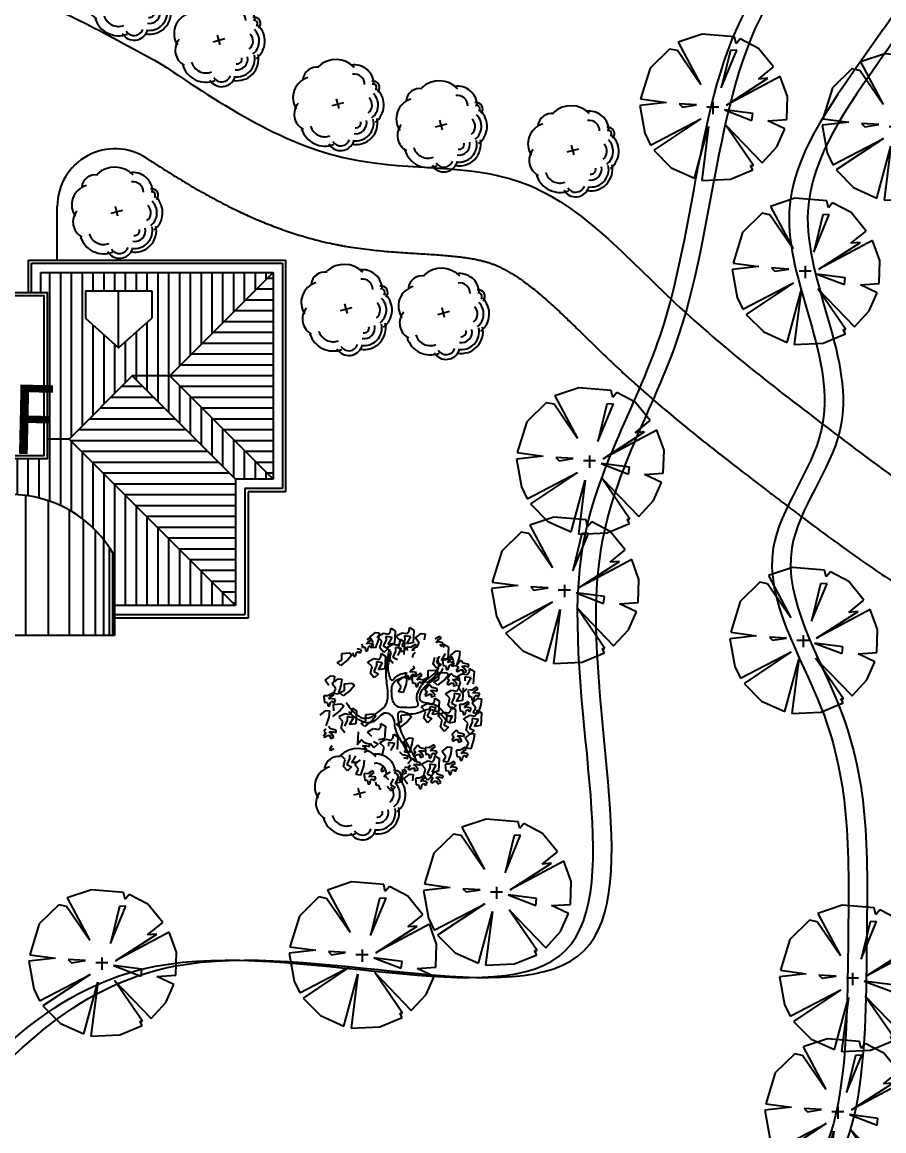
# Model space of a CAD drawing. Extents: x 225694 to 1397201, y -46174 to 794826.
# Drawn here: x 624536 to 654415, y 491781 to 530192 of the extents above; entities that cross this region are included whole.
import ezdxf
from ezdxf.enums import TextEntityAlignment as Align

# ---------------------------------------------------------------- set-up
doc = ezdxf.new("R2010")
doc.units = 0
doc.header["$LTSCALE"] = 0.5
doc.header["$MEASUREMENT"] = 0
for name, color, linetype in [('08-树', 73, 'Continuous'), ('KJ', 8, 'Continuous'), ('ZJ', 7, 'Continuous'), ('屋顶', 135, 'Continuous'), ('树', 124, 'Continuous'), ('路', 40, 'Continuous')]:
    doc.layers.add(name, color=color, linetype=linetype)
doc.styles.get("Standard").update_dxf_attribs({"font": 'rs.shx', "bigfont": 'hztxt.shx'})
doc.styles.add('等线体', font='')
doc.styles.get('等线体').set_extended_font_data('黑体')

# ---------------------------------------------------------------- blocks, each defined once
blk = doc.blocks.new('桂花')
at = {"layer": '08-树', "linetype": 'ByBlock'}
for p, q in [((0, 0), (-316, 0)), ((-149, -187), (-149, 195))]:
    blk.add_line(p, q, dxfattribs=at)
for centre, radius, start, end in [((-367, 1210), 204, 31.9374, 177.2865), ((79, 732), 688, 22.6842, 120.5814), ((-612, 656), 626, 75.2533, 173.8893), ((-367, 1210), 110, 31.9374, 177.2865), ((79, 732), 509, 22.6842, 120.5814), ((574, 395), 687, 335.0514, 87.0482), ((-743, 93), 815, 118.8409, 207.9925), ((-612, 656), 332, 75.2533, 173.8893), ((79, 732), 314, 22.6842, 120.5814), ((574, 395), 344, 335.0514, 87.0482), ((574, 395), 565, 335.0514, 87.0482), ((574, 395), 158, 335.0514, 87.0482), ((868, -183), 294, 286.7742, 55.2785), ((868, -183), 443, 286.7742, 55.2785), ((-1031, -465), 437, 155.3763, 247.6372), ((287, -545), 475, 271.8981, 6.291), ((287, -545), 769, 271.8981, 6.291), ((-552, -692), 652, 181.4394, 289.2262), ((-59, -897), 543, 216.0983, 316.3439)]:
    blk.add_arc(centre, radius, start, end, dxfattribs=at)
blk = doc.blocks.new('GUIHUA')
at = {"layer": '树', "linetype": 'ByBlock', "xscale": 1.0944, "yscale": 1.0944, "zscale": 1.0944}
blk.add_blockref('桂花', (169, -8), dxfattribs=at)
blk = doc.blocks.new('银杏')
at = {"layer": '树', "color": 60}
for p, q in [((-621, 2729), (-503, 2841)), ((-503, 2841), (-123, 2715)), ((64, 2824), (2, 2789)), ((104, 2693), (64, 2824)), ((222, 2835), (161, 2710)), ((305, 2774), (222, 2835)), ((352, 2733), (392, 2843)), ((392, 2843), (574, 2770)), ((-1267, 2458), (-1227, 2569)), ((-1177, 2249), (-1267, 2458)), ((-1227, 2569), (-1046, 2496)), ((-1046, 2496), (-803, 2334)), ((-927, 2533), (-934, 2507)), ((-934, 2507), (-880, 2436)), ((-839, 2577), (-927, 2533)), ((-811, 2624), (-839, 2577)), ((-750, 2732), (-811, 2624)), ((-754, 2511), (-746, 2592)), ((-694, 2563), (-754, 2511)), ((-681, 2712), (-750, 2732)), ((-746, 2592), (-681, 2712)), ((-562, 2609), (-694, 2563)), ((-655, 2441), (-633, 2518)), ((-633, 2518), (-568, 2485)), ((-520, 2694), (-621, 2729)), ((-568, 2485), (-547, 2507)), ((-547, 2507), (-562, 2609)), ((-523, 2463), (-456, 2607)), ((-476, 2260), (-523, 2463)), ((-456, 2607), (-520, 2694)), ((-325, 2695), (-404, 2514)), ((-404, 2514), (-290, 2485)), ((-145, 2520), (-325, 2695)), ((-25, 2480), (66, 2316)), ((2, 2789), (35, 2670)), ((48, 2617), (18, 2524)), ((31, 2500), (120, 2488)), ((35, 2670), (48, 2617)), ((155, 2630), (104, 2693)), ((120, 2488), (227, 2471)), ((161, 2710), (155, 2630)), ((227, 2471), (232, 2551)), ((232, 2551), (365, 2548)), ((236, 2721), (305, 2744)), ((275, 2651), (236, 2721)), ((371, 2597), (275, 2651)), ((305, 2744), (305, 2774)), ((442, 2524), (352, 2733)), ((365, 2548), (371, 2597)), ((434, 2445), (372, 2410)), ((474, 2314), (434, 2445)), ((633, 2591), (442, 2524)), ((592, 2456), (531, 2330)), ((574, 2770), (816, 2609)), ((675, 2395), (592, 2456)), ((756, 2473), (633, 2591)), ((701, 2616), (819, 2727)), ((802, 2581), (701, 2616)), ((816, 2609), (756, 2473)), ((799, 2350), (866, 2494)), ((866, 2494), (802, 2581)), ((819, 2727), (1199, 2602)), ((997, 2582), (918, 2401)), ((1177, 2407), (997, 2582)), ((1199, 2602), (1177, 2407)), ((-1622, 2132), (-1683, 2006)), ((-1539, 2071), (-1622, 2132)), ((-1574, 2147), (-1456, 2259)), ((-1473, 2112), (-1574, 2147)), ((-1456, 2259), (-1076, 2134)), ((-1098, 1938), (-1277, 2114)), ((-987, 2316), (-1177, 2249)), ((-1078, 2297), (-1141, 2262)), ((-1141, 2262), (-1107, 2143)), ((-1107, 2143), (-1094, 2089)), ((-1076, 2134), (-1098, 1938)), ((-1039, 2166), (-1078, 2297)), ((-987, 2103), (-1039, 2166)), ((-863, 2199), (-987, 2316)), ((-982, 2182), (-987, 2103)), ((-921, 2308), (-982, 2182)), ((-838, 2247), (-921, 2308)), ((-906, 2194), (-837, 2216)), ((-867, 2123), (-906, 2194)), ((-880, 2436), (-816, 2348)), ((-772, 2069), (-867, 2123)), ((-803, 2334), (-863, 2199)), ((-837, 2216), (-838, 2247)), ((-816, 2348), (-756, 2400)), ((-756, 2400), (-664, 2305)), ((-664, 2305), (-626, 2335)), ((-626, 2335), (-655, 2441)), ((-601, 2142), (-609, 2116)), ((-609, 2116), (-555, 2045)), ((-514, 2186), (-601, 2142)), ((-486, 2234), (-514, 2186)), ((-425, 2341), (-486, 2234)), ((-444, 2262), (-476, 2260)), ((-294, 2345), (-444, 2262)), ((-429, 2120), (-421, 2201)), ((-369, 2172), (-429, 2120)), ((-356, 2322), (-425, 2341)), ((-421, 2201), (-356, 2322)), ((-237, 2218), (-369, 2172)), ((-330, 2050), (-308, 2127)), ((-308, 2127), (-243, 2094)), ((-103, 2237), (-294, 2345)), ((-243, 2094), (-222, 2116)), ((-222, 2116), (-237, 2218)), ((-105, 2233), (-206, 2268)), ((-108, 2002), (-41, 2146)), ((-41, 2146), (-105, 2233)), ((66, 2316), (-103, 2237)), ((-88, 2380), (292, 2255)), ((90, 2235), (11, 2053)), ((270, 2059), (90, 2235)), ((292, 2255), (270, 2059)), ((372, 2410), (405, 2291)), ((418, 2237), (388, 2144)), ((388, 2144), (401, 2121)), ((401, 2121), (489, 2109)), ((405, 2291), (418, 2237)), ((525, 2251), (474, 2314)), ((489, 2109), (597, 2092)), ((531, 2330), (525, 2251)), ((597, 2092), (602, 2171)), ((602, 2171), (735, 2169)), ((606, 2342), (675, 2364)), ((645, 2271), (606, 2342)), ((740, 2217), (645, 2271)), ((675, 2364), (675, 2395)), ((735, 2169), (740, 2217)), ((846, 2147), (799, 2350)), ((878, 2149), (846, 2147)), ((1028, 2232), (878, 2149)), ((918, 2401), (1032, 2372)), ((1219, 2124), (1028, 2232)), ((1032, 2372), (1185, 2243)), ((1185, 2243), (1297, 2367)), ((1388, 2203), (1219, 2124)), ((1297, 2367), (1388, 2203)), ((1361, 2233), (1402, 2343)), ((1451, 2024), (1361, 2233)), ((1402, 2343), (1583, 2270)), ((1583, 2270), (1825, 2109)), ((1825, 2109), (1766, 1974)), ((-1608, 2018), (-1539, 2040)), ((-1539, 2040), (-1539, 2071)), ((-1056, 1656), (-1247, 1764)), ((-1242, 1904), (-1089, 1775)), ((-1094, 2089), (-1124, 1996)), ((-1124, 1996), (-1111, 1973)), ((-1111, 1973), (-1023, 1961)), ((-1089, 1775), (-978, 1898)), ((-1023, 1961), (-915, 1944)), ((-978, 1898), (-887, 1735)), ((-915, 1944), (-910, 2023)), ((-910, 2023), (-777, 2020)), ((-854, 1675), (-759, 1744)), ((-777, 2020), (-772, 2069)), ((-759, 1744), (-649, 1583)), ((-742, 1749), (-700, 1973)), ((-546, 1699), (-742, 1749)), ((-700, 1973), (-606, 2042)), ((-606, 2042), (-495, 1881)), ((-555, 2045), (-491, 1957)), ((-495, 1881), (-383, 1612)), ((-491, 1957), (-431, 2010)), ((-431, 2010), (-339, 1914)), ((-339, 1914), (-300, 1944)), ((-300, 1944), (-330, 2050)), ((-61, 1799), (-108, 2002)), ((-29, 1801), (-61, 1799)), ((121, 1885), (-29, 1801)), ((11, 2053), (125, 2025)), ((312, 1777), (121, 1885)), ((125, 2025), (278, 1896)), ((278, 1896), (390, 2019)), ((481, 1856), (312, 1777)), ((390, 2019), (481, 1856)), ((394, 1857), (512, 1969)), ((495, 1822), (394, 1857)), ((559, 1735), (495, 1822)), ((512, 1969), (892, 1844)), ((690, 1824), (611, 1642)), ((870, 1648), (690, 1824)), ((892, 1844), (870, 1648)), ((1151, 1827), (1144, 1802)), ((1144, 1802), (1198, 1731)), ((1238, 1872), (1151, 1827)), ((1267, 1919), (1238, 1872)), ((1327, 2027), (1267, 1919)), ((1323, 1806), (1332, 1887)), ((1383, 1858), (1323, 1806)), ((1396, 2007), (1327, 2027)), ((1332, 1887), (1396, 2007)), ((1515, 1904), (1383, 1858)), ((1423, 1736), (1445, 1813)), ((1445, 1813), (1510, 1780)), ((1642, 2091), (1451, 2024)), ((1510, 1780), (1531, 1802)), ((1531, 1802), (1515, 1904)), ((1766, 1974), (1642, 2091)), ((1799, 1979), (1737, 1944)), ((1737, 1944), (1770, 1825)), ((1783, 1772), (1753, 1679)), ((1770, 1825), (1783, 1772)), ((1839, 1848), (1799, 1979)), ((1890, 1785), (1839, 1848)), ((1896, 1865), (1890, 1785)), ((2010, 1806), (1971, 1876)), ((-887, 1735), (-1056, 1656)), ((-895, 1451), (-854, 1675)), ((-699, 1401), (-895, 1451)), ((-661, 1235), (-699, 1401)), ((-649, 1583), (-537, 1314)), ((-508, 1533), (-546, 1699)), ((-383, 1612), (-508, 1533)), ((-357, 1423), (-444, 1379)), ((-328, 1471), (-357, 1423)), ((-267, 1578), (-328, 1471)), ((-271, 1357), (-263, 1438)), ((-212, 1409), (-271, 1357)), ((-199, 1559), (-267, 1578)), ((-263, 1438), (-199, 1559)), ((-80, 1455), (-212, 1409)), ((-64, 1353), (-80, 1455)), ((-4, 1424), (114, 1536)), ((98, 1389), (-4, 1424)), ((114, 1536), (495, 1411)), ((495, 1411), (472, 1215)), ((492, 1591), (559, 1735)), ((539, 1388), (492, 1591)), ((721, 1474), (571, 1390)), ((611, 1642), (725, 1614)), ((912, 1366), (721, 1474)), ((725, 1614), (879, 1485)), ((879, 1485), (990, 1608)), ((1081, 1444), (912, 1366)), ((990, 1608), (1081, 1444)), ((1198, 1731), (1262, 1643)), ((1262, 1643), (1322, 1695)), ((1322, 1695), (1413, 1600)), ((1413, 1600), (1452, 1630)), ((1452, 1630), (1423, 1736)), ((1584, 1431), (1625, 1541)), ((1674, 1222), (1584, 1431)), ((1625, 1541), (1806, 1469)), ((1753, 1679), (1766, 1655)), ((1766, 1655), (1855, 1643)), ((1806, 1469), (2048, 1307)), ((1855, 1643), (1962, 1626)), ((1962, 1626), (1967, 1706)), ((2135, 1527), (2072, 1493)), ((2072, 1493), (2106, 1374)), ((2175, 1397), (2135, 1527)), ((2226, 1333), (2175, 1397)), ((-1088, 1069), (-1150, 1034)), ((-1048, 938), (-1088, 1069)), ((-930, 1080), (-991, 954)), ((-847, 1019), (-930, 1080)), ((-803, 1227), (-866, 1192)), ((-866, 1192), (-833, 1073)), ((-833, 1073), (-819, 1019)), ((-764, 1096), (-803, 1227)), ((-712, 1033), (-764, 1096)), ((-707, 1112), (-712, 1033)), ((-646, 1238), (-707, 1112)), ((-537, 1314), (-661, 1235)), ((-563, 1177), (-646, 1238)), ((-631, 1124), (-563, 1146)), ((-592, 1053), (-631, 1124)), ((-497, 999), (-592, 1053)), ((-563, 1146), (-563, 1177)), ((-444, 1379), (-451, 1353)), ((-451, 1353), (-397, 1282)), ((-397, 1282), (-333, 1194)), ((-333, 1194), (-273, 1247)), ((-273, 1247), (-181, 1151)), ((-181, 1151), (-143, 1181)), ((-172, 1287), (-150, 1364)), ((-143, 1181), (-172, 1287)), ((-150, 1364), (-85, 1332)), ((-85, 1332), (-64, 1353)), ((95, 1158), (162, 1302)), ((142, 955), (95, 1158)), ((162, 1302), (98, 1389)), ((293, 1390), (214, 1209)), ((214, 1209), (328, 1180)), ((472, 1215), (293, 1390)), ((328, 1180), (481, 1052)), ((481, 1052), (593, 1175)), ((571, 1390), (539, 1388)), ((593, 1175), (684, 1011)), ((1472, 1054), (1409, 1019)), ((1511, 923), (1472, 1054)), ((1629, 1065), (1568, 939)), ((1712, 1004), (1629, 1065)), ((1865, 1289), (1674, 1222)), ((1743, 958), (1861, 1070)), ((1989, 1172), (1865, 1289)), ((2048, 1307), (1989, 1172)), ((2119, 1320), (2089, 1227)), ((2089, 1227), (2102, 1203)), ((2102, 1203), (2190, 1191)), ((2106, 1374), (2119, 1320)), ((2190, 1191), (2298, 1175)), ((2298, 1175), (2303, 1254)), ((-997, 875), (-1048, 938)), ((-991, 954), (-997, 875)), ((-925, 716), (-920, 796)), ((-920, 796), (-787, 793)), ((-916, 966), (-847, 989)), ((-877, 895), (-916, 966)), ((-895, 637), (-854, 748)), ((-782, 841), (-877, 895)), ((-854, 748), (-673, 675)), ((-819, 1019), (-849, 926)), ((-849, 926), (-837, 903)), ((-847, 989), (-847, 1019)), ((-837, 903), (-748, 891)), ((-787, 793), (-782, 841)), ((-748, 891), (-641, 874)), ((-641, 874), (-635, 953)), ((-635, 953), (-503, 951)), ((-503, 951), (-497, 999)), ((173, 957), (142, 955)), ((324, 1041), (173, 957)), ((514, 933), (324, 1041)), ((684, 1011), (514, 933)), ((1409, 1019), (1442, 900)), ((1474, 738), (1414, 630)), ((1456, 846), (1425, 753)), ((1425, 753), (1438, 730)), ((1438, 730), (1527, 718)), ((1442, 900), (1456, 846)), ((1543, 718), (1474, 738)), ((1479, 598), (1543, 718)), ((1563, 860), (1511, 923)), ((1527, 718), (1634, 701)), ((1568, 939), (1563, 860)), ((1634, 701), (1639, 781)), ((1639, 781), (1772, 778)), ((1643, 951), (1712, 974)), ((1682, 880), (1643, 951)), ((1778, 826), (1682, 880)), ((1712, 974), (1712, 1004)), ((1844, 923), (1743, 958)), ((1772, 778), (1778, 826)), ((1909, 836), (1844, 923)), ((-805, 428), (-895, 637)), ((-614, 495), (-805, 428)), ((-673, 675), (-430, 513)), ((-490, 378), (-614, 495)), ((-430, 513), (-490, 378)), ((237, 272), (278, 496)), ((278, 496), (373, 566)), ((373, 566), (483, 404)), ((483, 404), (596, 135)), ((986, 324), (1026, 434)), ((1298, 538), (1291, 513)), ((1385, 583), (1298, 538)), ((1414, 630), (1385, 583)), ((433, 222), (237, 272)), ((471, 56), (433, 222)), ((596, 135), (471, 56))]:
    blk.add_line(p, q, dxfattribs=at)
at = {"layer": '树'}
for p, q in [((-1779, 2121), (-1842, 2086)), ((-1740, 1990), (-1779, 2121)), ((-1842, 2086), (-1809, 1967)), ((-1809, 1967), (-1796, 1913)), ((-1688, 1927), (-1740, 1990)), ((-1683, 2006), (-1688, 1927)), ((1957, 1990), (1896, 1865)), ((2040, 1929), (1957, 1990)), ((1971, 1876), (2040, 1899)), ((2105, 1752), (2010, 1806)), ((2040, 1899), (2040, 1929)), ((2100, 1703), (2105, 1752)), ((-2083, 1544), (-2043, 1655)), ((-1993, 1335), (-2083, 1544)), ((-2043, 1655), (-1862, 1582)), ((-1803, 1402), (-1993, 1335)), ((-1679, 1285), (-1803, 1402)), ((1967, 1706), (2100, 1703)), ((2231, 1413), (2226, 1333)), ((2292, 1538), (2231, 1413)), ((2375, 1477), (2292, 1538)), ((2307, 1424), (2376, 1447)), ((2346, 1354), (2307, 1424)), ((2376, 1447), (2375, 1477)), ((-2357, 1231), (-2239, 1343)), ((-2256, 1196), (-2357, 1231)), ((-2259, 965), (-2192, 1109)), ((-2192, 1109), (-2256, 1196)), ((-2239, 1343), (-1859, 1218)), ((-2061, 1197), (-2140, 1016)), ((-1881, 1022), (-2061, 1197)), ((-1859, 1218), (-1881, 1022)), ((-1728, 1313), (-1791, 1278)), ((-1791, 1278), (-1757, 1159)), ((-1744, 1105), (-1774, 1012)), ((-1757, 1159), (-1744, 1105)), ((-1688, 1182), (-1728, 1313)), ((-1637, 1119), (-1688, 1182)), ((-1632, 1198), (-1637, 1119)), ((-1517, 1139), (-1556, 1210)), ((-1422, 1085), (-1517, 1139)), ((1861, 1070), (2241, 945)), ((2303, 1254), (2436, 1251)), ((2441, 1300), (2346, 1354)), ((2418, 1049), (2357, 941)), ((2487, 1029), (2418, 1049)), ((2436, 1251), (2441, 1300)), ((-2494, 659), (-2376, 771)), ((-2376, 771), (-1995, 646)), ((-2212, 762), (-2259, 965)), ((-2180, 764), (-2212, 762)), ((-2030, 848), (-2180, 764)), ((-2140, 1016), (-2026, 987)), ((-2080, 857), (-1962, 968)), ((-1979, 821), (-2080, 857)), ((-1839, 740), (-2030, 848)), ((-2026, 987), (-1873, 859)), ((-1982, 590), (-1915, 735)), ((-1915, 735), (-1979, 821)), ((-1962, 968), (-1582, 843)), ((-1873, 859), (-1761, 982)), ((-1784, 823), (-1863, 641)), ((-1670, 818), (-1839, 740)), ((-1604, 647), (-1784, 823)), ((-1774, 1012), (-1761, 989)), ((-1761, 989), (-1673, 977)), ((-1761, 982), (-1670, 818)), ((-1032, 733), (-925, 716)), ((1841, 692), (1909, 836)), ((2040, 924), (1960, 743)), ((1960, 743), (2075, 715)), ((2219, 749), (2040, 924)), ((2075, 715), (2228, 586)), ((2241, 945), (2219, 749)), ((2228, 586), (2339, 709)), ((2242, 849), (2234, 823)), ((2234, 823), (2288, 752)), ((2329, 894), (2242, 849)), ((2288, 752), (2352, 665)), ((2357, 941), (2329, 894)), ((2339, 709), (2430, 545)), ((2352, 665), (2412, 717)), ((2412, 717), (2504, 621)), ((2414, 827), (2422, 909)), ((2474, 880), (2414, 827)), ((2422, 909), (2487, 1029)), ((2606, 925), (2474, 880)), ((2513, 757), (2535, 834)), ((2542, 652), (2513, 757)), ((2535, 834), (2600, 802)), ((2600, 802), (2621, 824)), ((2621, 824), (2606, 925)), ((-2392, 624), (-2494, 659)), ((-2328, 537), (-2392, 624)), ((-2197, 626), (-2276, 444)), ((-2276, 444), (-2162, 416)), ((-2018, 450), (-2197, 626)), ((-2162, 416), (-2009, 287)), ((-1995, 646), (-2018, 450)), ((-2009, 287), (-1897, 410)), ((-1935, 388), (-1982, 590)), ((-1903, 390), (-1935, 388)), ((-1753, 473), (-1903, 390)), ((-1897, 410), (-1806, 246)), ((-1863, 641), (-1749, 613)), ((-1562, 365), (-1753, 473)), ((-1749, 613), (-1596, 484)), ((-1596, 484), (-1484, 607)), ((-1393, 444), (-1562, 365)), ((1026, 434), (1207, 361)), ((1207, 361), (1450, 200)), ((1291, 513), (1345, 441)), ((1345, 441), (1409, 354)), ((1409, 354), (1469, 406)), ((1469, 406), (1560, 310)), ((1471, 517), (1479, 598)), ((1530, 569), (1471, 517)), ((1662, 614), (1530, 569)), ((1570, 446), (1592, 524)), ((1599, 341), (1570, 446)), ((1592, 524), (1657, 491)), ((1657, 491), (1678, 513)), ((1678, 513), (1662, 614)), ((1779, 354), (1751, 307)), ((1840, 462), (1779, 354)), ((1909, 442), (1840, 462)), ((1888, 489), (1841, 692)), ((1844, 322), (1909, 442)), ((1920, 491), (1888, 489)), ((2070, 575), (1920, 491)), ((2261, 467), (2070, 575)), ((2318, 508), (2255, 474)), ((2255, 474), (2288, 355)), ((2430, 545), (2261, 467)), ((2288, 355), (2302, 301)), ((2357, 378), (2318, 508)), ((2409, 314), (2357, 378)), ((2414, 394), (2409, 314)), ((2475, 519), (2414, 394)), ((2558, 458), (2475, 519)), ((2490, 405), (2558, 428)), ((2529, 335), (2490, 405)), ((2504, 621), (2542, 652)), ((2558, 428), (2558, 458)), ((-1976, 168), (-2166, 276)), ((-1806, 246), (-1976, 168)), ((-1801, 161), (-1683, 273)), ((-1700, 126), (-1801, 161)), ((-1703, -105), (-1635, 39)), ((-1635, 39), (-1700, 126)), ((-1683, 273), (-1302, 148)), ((-1504, 128), (-1584, -54)), ((-1325, -48), (-1504, 128)), ((-1302, 148), (-1325, -48)), ((1075, 115), (986, 324)), ((1266, 182), (1075, 115)), ((1390, 65), (1266, 182)), ((1450, 200), (1390, 65)), ((1481, 30), (1453, -18)), ((1542, 137), (1481, 30)), ((1611, 118), (1542, 137)), ((1546, -3), (1611, 118)), ((1560, 310), (1599, 341)), ((1663, 263), (1656, 237)), ((1656, 237), (1710, 166)), ((1751, 307), (1663, 263)), ((1710, 166), (1774, 78)), ((1834, 130), (1926, 35)), ((1904, 68), (1835, 87)), ((1836, 241), (1844, 322)), ((1896, 293), (1836, 241)), ((1839, -53), (1904, 68)), ((2028, 339), (1896, 293)), ((1926, 35), (1964, 65)), ((1935, 171), (1957, 248)), ((1964, 65), (1935, 171)), ((1957, 248), (2022, 215)), ((2022, 215), (2043, 237)), ((2043, 237), (2028, 339)), ((2100, 39), (2141, 149)), ((2190, -170), (2100, 39)), ((2141, 149), (2322, 76)), ((2302, 301), (2271, 208)), ((2271, 208), (2284, 184)), ((2284, 184), (2373, 173)), ((2373, 173), (2480, 156)), ((2480, 156), (2486, 235)), ((2486, 235), (2618, 232)), ((2624, 281), (2529, 335)), ((2618, 232), (2624, 281)), ((-2057, -91), (-2057, -60)), ((-1655, -308), (-1703, -105)), ((-1624, -306), (-1655, -308)), ((-1474, -222), (-1624, -306)), ((-1584, -54), (-1469, -82)), ((-1283, -330), (-1474, -222)), ((-1469, -82), (-1316, -211)), ((-1316, -211), (-1204, -88)), ((-1114, -251), (-1283, -330)), ((-1204, -88), (-1114, -251)), ((325, -413), (443, -302)), ((443, -302), (823, -427)), ((749, -124), (867, -13)), ((851, -160), (749, -124)), ((848, -391), (915, -246)), ((915, -246), (851, -160)), ((867, -13), (1248, -138)), ((1046, -158), (967, -340)), ((967, -340), (1081, -368)), ((1225, -334), (1046, -158)), ((1365, -62), (1358, -88)), ((1453, -18), (1365, -62)), ((2023, -36), (1891, -81)), ((1896, -135), (2277, -260)), ((1953, -127), (2017, -159)), ((2017, -159), (2039, -138)), ((2039, -138), (2023, -36)), ((2254, -456), (2075, -280)), ((2381, -103), (2190, -170)), ((2277, -260), (2254, -456)), ((426, -448), (325, -413)), ((423, -679), (490, -535)), ((490, -535), (426, -448)), ((823, -427), (801, -622)), ((809, -786), (921, -662)), ((895, -593), (848, -391)), ((926, -591), (895, -593)), ((921, -662), (1012, -826)), ((1077, -508), (926, -591)), ((1267, -616), (1077, -508)), ((1792, -774), (1763, -669)), ((1924, -715), (1877, -513)), ((2106, -630), (1955, -713)), ((2110, -490), (2263, -619)), ((2263, -619), (2375, -496)), ((2466, -659), (2296, -738)), ((2375, -496), (2466, -659)), ((-1177, -1203), (-1135, -979)), ((-1135, -979), (-1041, -910)), ((-1041, -910), (-930, -1071)), ((652, -797), (502, -880)), ((799, -1040), (770, -1087)), ((860, -932), (799, -1040)), ((1012, -826), (843, -905)), ((928, -952), (860, -932)), ((864, -1072), (928, -952)), ((1277, -702), (1214, -737)), ((1662, -709), (1754, -805)), ((1762, -1019), (1700, -1054)), ((1754, -805), (1792, -774)), ((1802, -1150), (1762, -1019)), ((1920, -1008), (1859, -1134)), ((2003, -1069), (1920, -1008)), ((1955, -713), (1924, -715)), ((2004, -715), (1942, -750)), ((1958, -1015), (1971, -1039)), ((2167, -1068), (2172, -988)), ((2172, -988), (2305, -991)), ((2305, -991), (2311, -942)), ((770, -1087), (683, -1132)), ((856, -1153), (864, -1072)), ((915, -1101), (856, -1153)), ((1047, -1055), (915, -1101)), ((1063, -1157), (1047, -1055)), ((1354, -1538), (1264, -1328)), ((1305, -1218), (1486, -1291)), ((1700, -1054), (1733, -1173)), ((1746, -1227), (1716, -1320)), ((1733, -1173), (1746, -1227)), ((1853, -1213), (1802, -1150)), ((1859, -1134), (1853, -1213)), ((1930, -1293), (2063, -1295)), ((1934, -1122), (2003, -1100)), ((1973, -1193), (1934, -1122)), ((2068, -1247), (1973, -1193)), ((2003, -1100), (2003, -1069)), ((2060, -1051), (2167, -1068)), ((2063, -1295), (2068, -1247)), ((1025, -1624), (1139, -1652))]:
    blk.add_line(p, q, dxfattribs=at)
at = {"layer": '树', "color": 76}
for p, q in [((-2395, 393), (-2328, 537)), ((-2348, 190), (-2395, 393)), ((-2481, 154), (-2441, 265)), ((-2391, -55), (-2481, 154)), ((-2441, 265), (-2260, 192)), ((-2201, 12), (-2391, -55)), ((-2316, 192), (-2348, 190)), ((-2166, 276), (-2316, 192)), ((-2260, 192), (-2017, 30)), ((-2077, -105), (-2201, 12)), ((-2140, 1), (-2201, -125)), ((-2057, -60), (-2140, 1)), ((-2017, 30), (-2077, -105)), ((-2298, -10), (-2360, -45)), ((-2360, -45), (-2327, -164)), ((-2258, -141), (-2298, -10)), ((-2207, -204), (-2258, -141)), ((-2243, -346), (-2135, -363)), ((-2201, -125), (-2207, -204)), ((-2135, -363), (-2130, -284)), ((-2130, -284), (-1997, -286)), ((-2126, -113), (-2057, -91)), ((-2087, -184), (-2126, -113)), ((-1992, -238), (-2087, -184)), ((-1997, -286), (-1992, -238)), ((-2073, -405), (-2134, -530)), ((-1990, -466), (-2073, -405)), ((-2063, -689), (-1930, -692)), ((-2059, -519), (-1990, -496)), ((-2020, -589), (-2059, -519)), ((-1924, -643), (-2020, -589)), ((-1990, -496), (-1990, -466)), ((-1930, -692), (-1924, -643)), ((-71, -802), (-29, -578)), ((-29, -578), (65, -509)), ((65, -509), (176, -670)), ((176, -670), (288, -939)), ((470, -882), (423, -679)), ((-2120, -1035), (-2079, -811)), ((-1924, -1086), (-2120, -1035)), ((-2079, -811), (-1984, -742)), ((-1984, -742), (-1874, -903)), ((-1874, -903), (-1761, -1172)), ((125, -852), (-71, -802)), ((163, -1018), (125, -852)), ((288, -939), (163, -1018)), ((502, -880), (470, -882)), ((-1886, -1252), (-1924, -1086)), ((-1761, -1172), (-1886, -1252)), ((-1376, -1358), (-1336, -1248)), ((-1286, -1568), (-1376, -1358)), ((-1336, -1248), (-1155, -1321)), ((-981, -1253), (-1177, -1203)), ((-1155, -1321), (-912, -1483)), ((-943, -1419), (-981, -1253)), ((-818, -1340), (-943, -1419)), ((-930, -1071), (-818, -1340)), ((-371, -1171), (-253, -1060)), ((-269, -1206), (-371, -1171)), ((-272, -1437), (-205, -1293)), ((-205, -1293), (-269, -1206)), ((-253, -1060), (128, -1185)), ((-74, -1205), (-153, -1386)), ((-153, -1386), (-39, -1415)), ((105, -1380), (-74, -1205)), ((128, -1185), (105, -1380)), ((397, -1177), (778, -1302)), ((683, -1132), (676, -1157)), ((676, -1157), (730, -1228)), ((730, -1228), (794, -1316)), ((1486, -1291), (1729, -1453)), ((1716, -1320), (1729, -1343)), ((1729, -1343), (1818, -1355)), ((1818, -1355), (1925, -1372)), ((1925, -1372), (1930, -1293)), ((-1534, -1552), (-1494, -1442)), ((-1444, -1762), (-1534, -1552)), ((-1494, -1442), (-1313, -1515)), ((-1254, -1695), (-1444, -1762)), ((-1096, -1501), (-1286, -1568)), ((-972, -1618), (-1096, -1501)), ((-931, -1608), (-994, -1643)), ((-994, -1643), (-961, -1762)), ((-912, -1483), (-972, -1618)), ((-892, -1739), (-931, -1608)), ((-840, -1802), (-892, -1739)), ((-835, -1722), (-840, -1802)), ((-774, -1597), (-835, -1722)), ((-691, -1658), (-774, -1597)), ((-759, -1711), (-691, -1688)), ((-720, -1781), (-759, -1711)), ((-691, -1688), (-691, -1658)), ((-635, -1700), (-594, -1476)), ((-439, -1750), (-635, -1700)), ((-594, -1476), (-499, -1407)), ((-499, -1407), (-389, -1568)), ((-389, -1568), (-277, -1837)), ((-225, -1640), (-272, -1437)), ((-43, -1555), (-194, -1638)), ((147, -1663), (-43, -1555)), ((-39, -1415), (114, -1544)), ((317, -1584), (147, -1663)), ((1284, -1618), (1105, -1443)), ((1139, -1652), (1293, -1781)), ((1306, -1422), (1284, -1618)), ((1293, -1781), (1404, -1658)), ((1545, -1471), (1354, -1538)), ((1404, -1658), (1495, -1822)), ((1669, -1588), (1545, -1471)), ((1729, -1453), (1669, -1588)), ((-947, -1815), (-978, -1908)), ((-978, -1908), (-965, -1932)), ((-965, -1932), (-876, -1944)), ((-961, -1762), (-947, -1815)), ((-876, -1944), (-769, -1961)), ((-769, -1961), (-763, -1881)), ((-763, -1881), (-631, -1884)), ((-625, -1835), (-720, -1781)), ((-631, -1884), (-625, -1835)), ((-515, -1988), (-475, -1878)), ((-425, -2197), (-515, -1988)), ((-475, -1878), (-293, -1951)), ((-293, -1951), (-51, -2112)), ((79, -1990), (-8, -2035)), ((108, -1943), (79, -1990)), ((168, -1835), (108, -1943)), ((164, -2056), (173, -1975)), ((224, -2004), (164, -2056)), ((237, -1855), (168, -1835)), ((173, -1975), (237, -1855)), ((356, -1958), (224, -2004)), ((263, -2126), (286, -2049)), ((286, -2049), (350, -2082)), ((350, -2082), (372, -2060)), ((372, -2060), (356, -1958)), ((733, -2158), (704, -2052)), ((1135, -1792), (985, -1876)), ((1326, -1900), (1135, -1792)), ((1495, -1822), (1326, -1900)), ((39, -2131), (103, -2219)), ((103, -2219), (162, -2167)), ((162, -2167), (254, -2263)), ((254, -2263), (293, -2232)), ((293, -2232), (263, -2126)), ((603, -2092), (695, -2188)), ((695, -2188), (733, -2158))]:
    blk.add_line(p, q, dxfattribs=at)
at = {"layer": '树', "color": 36, "linetype": 'Continuous'}
for points, knots in [([(-1232, 1836), (-1106, 1834), (-795, 1830), (-672, 1340), (-429, 1030), (-183, 833), (193, 920), (39, 471), (-14, 226), (-256, 101), (-497, 150), (-880, 265), (-896, 547), (-908, 755)], [0, 0, 0, 0, 344.006792, 854.778332, 1261.454442, 1563.349745, 1749.920345, 2178.552796, 2428.387806, 2535.812858, 2945.81414, 3136.734295, 3671.676796, 3671.676796, 3671.676796, 3671.676796]), ([(1747, 369), (1545, 320), (1081, 208), (611, 84), (-11, 210), (434, 640), (169, 1079), (477, 1476), (706, 1574), (833, 1629)], [0, 0, 0, 0, 612.426602, 1400.624643, 1667.264022, 2013.862052, 2622.142616, 2952.458879, 3368.715072, 3368.715072, 3368.715072, 3368.715072]), ([(-988, 788), (-999, 701), (-1017, 559), (-972, 397), (-838, 254), (-1155, 212), (-1368, 253), (-1547, 372), (-1609, 412)], [0, 0, 0, 0, 253.476309, 416.933891, 537.865082, 674.806361, 1085.935509, 1302.568782, 1302.568782, 1302.568782, 1302.568782]), ([(-597, -1300), (-458, -1251), (-226, -1169), (37, -947), (81, -663), (-50, -419), (-146, -112), (-550, 86), (-1157, 88), (-1598, 317), (-1863, 456)], [0, 0, 0, 0, 444.941016, 738.226411, 977.38917, 1235.861111, 1558.613694, 1901.923017, 2485.057294, 3364.07932, 3364.07932, 3364.07932, 3364.07932]), ([(1706, 223), (1626, 211), (1372, 174), (990, 35), (571, -45), (236, 60), (-80, -245), (366, -658), (33, -1108), (-204, -1248), (-291, -1299)], [0, 0, 0, 0, 242.089077, 766.469692, 1217.889039, 1501.20257, 1752.063956, 2258.031919, 2790.693022, 3100.692203, 3100.692203, 3100.692203, 3100.692203])]:
    blk.add_open_spline(points, degree=3, knots=knots, dxfattribs=at)
at = {"layer": '树', "color": 60, "linetype": 'Continuous'}
blk.add_open_spline([(735, 1805), (654, 1716), (527, 1577), (229, 1460), (107, 1223), (-20, 901), (-514, 1134), (-522, 1619), (-782, 1860), (-851, 1924)], degree=3, knots=[0, 0, 0, 0, 358.309745, 559.724306, 920.068021, 1160.301928, 1416.92524, 2182.832789, 2459.824468, 2459.824468, 2459.824468, 2459.824468], dxfattribs=at)
at = {"layer": '树', "color": 60, "width": 0.8, "flags": 9}
for tag, p in [('YSIZE', (6, 269)), ('XSIZE', (17, 276))]:
    blk.add_attdef(tag, p, '', height=1.04, rotation=299.0215, dxfattribs=at)
blk = doc.blocks.new('EZHANGQIU')
at = {"layer": '树', "color": 0, "xscale": 1.1016, "yscale": 1.1016, "zscale": 1.1016}
blk.add_blockref('银杏', (-203, -426), dxfattribs=at)
blk = doc.blocks.new('棕榈')
at = {"layer": '树', "color": 64, "linetype": 'Continuous'}
for p, q in [((-172, 1067), (-553, 940)), ((336, 1025), (-172, 1067)), ((-553, 940), (-196, 270)), ((360, 916), (336, 1025)), ((426, 996), (360, 916)), ((717, 842), (426, 996)), ((-688, 831), (-995, 530)), ((-566, 808), (-688, 831)), ((-196, 270), (-566, 808)), ((127, 220), (373, 813)), ((270, 808), (127, 220)), ((373, 813), (270, 808)), ((953, 551), (717, 842)), ((-995, 530), (-1146, 45)), ((715, 357), (953, 551)), ((1056, 402), (209, -50)), ((209, -50), (863, 371)), ((863, 371), (715, 357)), ((1170, 85), (1056, 402)), ((-1146, 45), (-738, -11)), ((0, -192), (0, 0)), ((1159, -278), (1170, 85)), ((-738, -11), (-1159, -58)), ((-1159, -58), (-1080, -495)), ((-537, -32), (-487, -82)), ((-265, -48), (-537, -32)), ((-487, -82), (-265, -48)), ((88, -84), (-103, -84)), ((177, -127), (611, -294)), ((625, -185), (177, -127)), ((-990, -683), (-193, -267)), ((-193, -267), (-937, -763)), ((611, -294), (625, -185)), ((863, -297), (1159, -278)), ((1130, -424), (863, -297)), ((-1080, -495), (-990, -683)), ((-294, -1205), (-73, -388)), ((-73, -388), (-180, -1239)), ((633, -1004), (193, -363)), ((193, -363), (770, -961)), ((1003, -707), (1130, -424)), ((-937, -763), (-662, -1041)), ((770, -961), (1003, -707)), ((-662, -1041), (-294, -1205)), ((627, -1072), (590, -1004)), ((590, -1004), (633, -1004)), ((-180, -1239), (275, -1218)), ((275, -1218), (627, -1072))]:
    blk.add_line(p, q, dxfattribs=at)
blk = doc.blocks.new('dw')
at = {"layer": 'KJ'}
h = blk.add_hatch(dxfattribs=at)
h.set_pattern_fill('LINE', color=256, scale=3000, angle=90, style=0)
h.paths.add_polyline_path([(1151081, 203559), (1151297, 203559), (1151297, 204249), (1143239, 204249), (1146819, 200669), (1148124, 200669), (1150314, 198479), (1151081, 198479)])
h.paths.add_polyline_path([(1148598, 201644), (1147448, 202669), (1147448, 203616), (1149748, 203616), (1149748, 202669)], flags=16)
h.paths.add_polyline_path([(1161239, 204249), (1153421, 204249), (1153421, 203559), (1153637, 203559), (1153637, 198479), (1154404, 198479), (1156454, 200529), (1157759, 200529), (1159170, 201940), (1163270, 201940)])
h.paths.add_polyline_path([(1157270, 202669), (1156120, 201644), (1154970, 202669), (1154970, 203616), (1157270, 203616)], flags=16)
h.paths.add_polyline_path([(1169081, 210759), (1169297, 210759), (1169297, 211449), (1161239, 211449), (1167009, 205679), (1169081, 205679)])
h.paths.add_polyline_path([(1166598, 208844), (1165448, 209869), (1165448, 210816), (1167748, 210816), (1167748, 209869)], flags=16)
h.paths.add_polyline_path([(1177170, 209140), (1181270, 209140), (1179239, 211449), (1171421, 211449), (1171421, 210759), (1171637, 210759), (1171637, 205848), (1171637, 205679), (1172404, 205679), (1174454, 207729), (1175759, 207729)])
h.paths.add_polyline_path([(1172970, 209869), (1172970, 210816), (1175270, 210816), (1175270, 209869), (1174120, 208844)], flags=16)
h.paths.add_polyline_path([(1187081, 217959), (1187297, 217959), (1187297, 218649), (1179239, 218649), (1185009, 212879), (1187081, 212879)])
h.paths.add_polyline_path([(1184598, 216044), (1183448, 217069), (1183448, 218016), (1185748, 218016), (1185748, 217069)], flags=16)
h.paths.add_polyline_path([(1197479, 218649), (1189421, 218649), (1189421, 217959), (1189637, 217959), (1189637, 212879), (1190404, 212879), (1192594, 215069), (1193899, 215069)])
h.paths.add_polyline_path([(1193270, 217069), (1192120, 216044), (1190970, 217069), (1190970, 218016), (1193270, 218016)], flags=16)
h.paths.add_polyline_path([(1193899, 215069), (1192594, 215069), (1196174, 211489), (1197479, 211489)])
h.paths.add_polyline_path([(1190404, 212879), (1189637, 212879), (1189637, 212196), (1188359, 212196), (1187081, 212196), (1187081, 212879), (1185009, 212879), (1181270, 209140), (1177170, 209140), (1179479, 206831), (1179479, 207109), (1184741, 207109), (1184741, 208829, -0.272682), (1188359, 210961, -0.272682), (1191977, 208829), (1191977, 207109), (1196174, 207109)])
h.paths.add_polyline_path([(1175759, 207729), (1174454, 207729), (1178174, 204009), (1179479, 204009)])
h.paths.add_polyline_path([(1172404, 205679), (1171637, 205679), (1171637, 204996), (1170359, 204996), (1169081, 204996), (1169081, 205679), (1167009, 205679), (1163270, 201940), (1159170, 201940), (1161479, 199631), (1161479, 199909), (1166741, 199909), (1166741, 201629, -0.272682), (1170359, 203761, -0.272682), (1173977, 201629), (1173977, 199909), (1178174, 199909)])
h.paths.add_polyline_path([(1157759, 200529), (1156454, 200529), (1160174, 196809), (1160174, 197089), (1161199, 197089)])
h.paths.add_polyline_path([(1154404, 198479), (1153637, 198479), (1153637, 197796), (1152359, 197796), (1151081, 197796), (1151081, 198479), (1150314, 198479), (1144544, 192709), (1148741, 192709), (1148741, 194429, -0.272682), (1152359, 196561, -0.272682), (1155977, 194429), (1155977, 192709), (1160174, 192709)])
h.paths.add_polyline_path([(1150453, 199227), (1154478, 199227), (1154478, 202277), (1150453, 202277)], flags=9)
h.paths.add_polyline_path([(1168251, 206427), (1172276, 206427), (1172276, 209477), (1168251, 209477)], flags=9)
h.paths.add_polyline_path([(1186251, 213627), (1190276, 213627), (1190276, 216677), (1186251, 216677)], flags=9)
h = blk.add_hatch(dxfattribs=at)
h.set_pattern_fill('LINE', color=256, scale=3000, style=0)
h.set_pattern_definition([(180, (2299962.9, 7200), (0, 375), [])])
h.paths.add_polyline_path([(1190404, 212879), (1192594, 215069), (1196174, 211489), (1196174, 207109)])
h.paths.add_polyline_path([(1193899, 215069), (1197359, 218529), (1197359, 211609)])
h.paths.add_polyline_path([(1197359, 218529), (1197479, 218529), (1197479, 211489), (1197359, 211609)])
at = {"layer": 'KJ', "linetype": 'Continuous'}
for p, q in [((1188889, 210927), (1188889, 206077)), ((1189681, 210744), (1189681, 206077)), ((1190401, 210422), (1190401, 206077)), ((1190888, 210098), (1190888, 206077)), ((1191302, 209731), (1191302, 206077)), ((1191599, 209396), (1191599, 206077)), ((1191797, 209124), (1191797, 206077)), ((1191905, 208954), (1191905, 206077))]:
    blk.add_line(p, q, dxfattribs=at)
at = {"layer": '屋顶'}
for p, q in [((1188989, 217959), (1188989, 219081)), ((1188989, 219081), (1197911, 219081)), ((1189097, 217959), (1189097, 218973)), ((1189097, 218973), (1197803, 218973)), ((1197803, 218973), (1197803, 211165)), ((1197911, 219081), (1197911, 211057)), ((1189421, 217959), (1189421, 218649)), ((1189421, 217959), (1189421, 218649)), ((1189421, 218649), (1197479, 218649)), ((1197479, 218649), (1193899, 215069)), ((1197479, 218649), (1197479, 211489)), ((1189637, 217959), (1189637, 213048)), ((1192594, 215069), (1190404, 212879)), ((1193899, 215069), (1192594, 215069)), ((1196174, 211489), (1192594, 215069)), ((1197479, 211489), (1193899, 215069)), ((1190404, 212879), (1189637, 212879)), ((1196174, 207109), (1190404, 212879)), ((1196174, 211489), (1196174, 207109)), ((1197479, 211489), (1196174, 211489)), ((1196498, 211165), (1196498, 206785)), ((1197803, 211165), (1196498, 211165)), ((1196606, 211057), (1196606, 206677)), ((1197911, 211057), (1196606, 211057)), ((1191977, 208829), (1191977, 206077)), ((1196174, 207109), (1191977, 207109)), ((1196498, 206785), (1191977, 206785)), ((1196606, 206677), (1191977, 206677)), ((1191977, 206077), (1188359, 206077))]:
    blk.add_line(p, q, dxfattribs=at)
at = {"layer": '屋顶', "linetype": 'Continuous'}
for p, q in [((1190970, 218016), (1193270, 218016)), ((1190970, 218016), (1190970, 217069)), ((1192120, 216044), (1192120, 218016)), ((1193270, 218016), (1193270, 217069)), ((1190970, 217069), (1192120, 216044)), ((1192120, 216044), (1193270, 217069))]:
    blk.add_line(p, q, dxfattribs=at)
at = {"layer": '屋顶'}
for points in [[(1188359, 217959), (1189637, 217959), (1189637, 212196), (1188359, 212196)], [(1188359, 217851), (1189529, 217851), (1189529, 212304), (1188359, 212304)]]:
    blk.add_lwpolyline(points, dxfattribs=at)
blk.add_arc((1188359, 206825), 4136, 28.9891, 90, dxfattribs=at)

msp = doc.modelspace()

# ---------------------------------------------------------------- linework, layer by layer
at = {"layer": '路', "color": 7}
msp.add_line((625754.9, 521945.5), (625754.9, 523805.8), dxfattribs=at)
msp.add_arc((627754.9, 523805.8), 2000, 56.90361, 180, dxfattribs=at)
for points, knots in [([(553101.4, 417688.9), (549728.2, 422206.6), (543021.5, 431188.9), (556876.4, 441739.4), (556629.4, 455530.5), (550022.4, 466092.4), (555881.1, 476861.3), (562293.5, 484681.4), (574569.6, 490131), (579698, 478078.4), (592603.4, 479361), (599953.3, 489939.7), (612573.2, 480549.6), (620705.9, 491539), (628964.4, 500312.3), (647942.3, 493233.1), (641878.6, 510856.5), (648155.1, 520301.5), (647837, 532724.8), (659124.5, 536520.4), (666190.4, 544921.6), (676667.9, 542037.2), (685285.3, 539216.9), (692250.4, 544496.6), (701425.3, 539493), (706458.9, 544918.1), (709236.7, 547912)], [0, 0, 0, 0, 14427.2896194, 28684.5625826, 41813.7522732, 52705.2155961, 63262.7905587, 74483.0928484, 85762.2605936, 93119.153961, 107355.6559832, 114359.7475777, 127672.2000607, 138947.3166207, 149121.1998097, 163357.697375, 177033.0047384, 185159.3922129, 198301.1106652, 208161.8521645, 217572.0777821, 228569.6187249, 237392.0694759, 243284.2380735, 252106.6841135, 262970.405513, 262970.405513, 262970.405513, 262970.405513]), ([(553745.5, 417688.9), (550372.3, 422206.6), (543665.6, 431188.9), (557520.4, 441739.4), (557273.4, 455530.5), (550666.5, 466092.4), (556525.2, 476861.3), (562937.6, 484681.4), (575213.7, 490131), (580342.1, 478078.4), (593247.5, 479361), (600597.4, 489939.7), (613217.3, 480549.6), (621350, 491539), (629608.5, 500312.3), (648586.4, 493233.1), (642522.7, 510856.5), (648799.1, 520301.5), (648481.1, 532724.8), (659768.6, 536520.4), (666834.5, 544921.6), (677312, 542037.2), (685929.3, 539216.9), (692894.5, 544496.6), (702069.4, 539493), (707103, 544918.1), (709880.7, 547912)], [0, 0, 0, 0, 14427.2896194, 28684.5625826, 41813.7522732, 52705.2155961, 63262.7905587, 74483.0928484, 85762.2605936, 93119.153961, 107355.6559832, 114359.7475777, 127672.2000607, 138947.3166207, 149121.1998097, 163357.697375, 177033.0047384, 185159.3922129, 198301.1106652, 208161.8521645, 217572.0777821, 228569.6187249, 237392.0694759, 243284.2380735, 252106.6841135, 262970.405513, 262970.405513, 262970.405513, 262970.405513]), ([(709880.7, 545702.5), (708963.6, 543068.6), (707510.6, 538896.1), (701810.8, 539164.8), (698242.8, 540307.7), (693680.2, 541908.4), (690998, 536584.3), (685204.2, 536808.5), (680114.2, 537684.8), (675512.3, 539520.6), (669958.6, 539671.7), (668017.9, 534552.3), (662659.6, 533618.9), (656869.4, 533626.7), (653576.5, 528706.7), (649595.5, 523303.4), (653859.1, 516925.2), (649336.8, 511628.4), (653331.7, 505481.4), (653131.3, 498628.1), (653129.2, 488113.6), (645768.3, 489725.3), (643230.9, 484709.6), (637340.3, 481312.1), (628891.3, 480780.1), (618439.7, 481029.5), (612634.5, 471226.7), (602695.7, 475225.8), (596488.5, 470383.6), (589941.8, 464523.9), (595161.7, 458878.1), (596075.7, 449789), (610743.3, 447001.1), (604220.9, 433872.9), (594977.8, 429999.5), (586205.4, 424735), (582158.9, 419772.7), (580459.7, 417688.9)], [0, 0, 0, 0, 7298.9757818, 11563.0507456, 15022.9854729, 19319.0542986, 23640.9120085, 29639.7180495, 34725.5078593, 39355.625455, 44961.2972709, 48404.2163004, 53910.5429632, 59758.7015639, 64739.545937, 70698.9667969, 78365.9125158, 82764.5497023, 88560.1729544, 96937.592262, 106177.2555277, 110084.4406177, 115058.6784215, 120810.6139395, 129978.3438057, 140332.1069786, 150108.2040223, 157353.0789168, 167374.9675794, 172780.9820691, 179827.6393974, 185567.1267276, 199556.6919136, 208458.2677455, 219294.560966, 230387.2083651, 238417.0535732, 238417.0535732, 238417.0535732, 238417.0535732]), ([(710524.8, 545702.5), (709607.6, 543068.6), (708154.6, 538896.1), (702454.8, 539164.8), (698886.9, 540307.7), (694324.3, 541908.4), (691642.1, 536584.3), (685848.3, 536808.5), (680758.3, 537684.8), (676156.4, 539520.6), (670602.7, 539671.7), (668662, 534552.3), (663303.7, 533618.9), (657513.5, 533626.7), (654220.5, 528706.7), (650239.6, 523303.4), (654503.2, 516925.2), (649980.9, 511628.4), (653975.8, 505481.4), (653775.4, 498628.1), (653773.3, 488113.6), (646412.4, 489725.3), (643875, 484709.6), (637984.3, 481312.1), (629535.4, 480780.1), (619083.8, 481029.5), (613278.6, 471226.7), (603339.8, 475225.8), (597132.5, 470383.6), (590585.9, 464523.9), (595805.8, 458878.1), (596719.7, 449789), (611387.4, 447001.1), (604865, 433872.9), (595621.9, 429999.5), (586849.4, 424735), (582803, 419772.7), (581103.8, 417688.9)], [0, 0, 0, 0, 7298.9757818, 11563.0507456, 15022.9854729, 19319.0542986, 23640.9120085, 29639.7180495, 34725.5078593, 39355.625455, 44961.2972709, 48404.2163004, 53910.5429632, 59758.7015639, 64739.545937, 70698.9667969, 78365.9125158, 82764.5497023, 88560.1729544, 96937.592262, 106177.2555277, 110084.4406177, 115058.6784215, 120810.6139395, 129978.3438057, 140332.1069786, 150108.2040223, 157353.0789168, 167374.9675794, 172780.9820691, 179827.6393974, 185567.1267276, 199556.6919136, 208458.2677455, 219294.560966, 230387.2083651, 238417.0535732, 238417.0535732, 238417.0535732, 238417.0535732]), ([(543686.8, 536196.3), (545054, 535194), (548722.2, 532573.3), (556063.5, 528530.1), (564622.4, 522805.2), (575107.6, 523406.8), (583077.1, 528900.5), (592667.7, 526182.5), (602910.8, 523160.3), (611495.2, 529732.8), (621156.3, 533283.7), (626849.4, 530131.1), (629357.6, 528742.1)], [1991.4230719, 1991.4230719, 1991.4230719, 1991.4230719, 7068.7585183, 15511.3597652, 27260.1701686, 37003.4231181, 45070.9639708, 54668.0657267, 65317.8659261, 75031.1055941, 85518.5542323, 93777.4676862, 93777.4676862, 93777.4676862, 93777.4676862]), ([(629357.6, 528742.1), (631507.6, 527304.5), (635274.8, 524785.6), (642436.3, 525513.7), (646998.5, 520320.2), (652496.3, 516101.4), (659371.8, 510905), (665781.6, 509114.8), (669566, 509102.8)], [0, 0, 0, 0, 7550.4908479, 13229.6791945, 19894.1815506, 26703.032707, 34395.4504476, 45596.147659, 45596.147659, 45596.147659, 45596.147659]), ([(628847, 525481.3), (628961.1, 525406.9), (629076.2, 525332.5), (629365.6, 525147), (629541.2, 525036.1), (629897.5, 524815.3), (630078.3, 524705.6), (630445.3, 524488.2), (630631.6, 524380.5), (631010.4, 524168.5), (631202.9, 524064.2), (631594.5, 523859.8), (631793.6, 523759.8), (632163.9, 523582.3), (632333.9, 523504), (632679.1, 523351.8), (632854.3, 523278.1), (633210, 523136), (633390.6, 523067.7), (633757.3, 522937.5), (633943.5, 522875.5), (634321.3, 522758.8), (634513.1, 522704.1), (634902.2, 522602.8), (635099.5, 522556.2), (635347.3, 522504.2), (635395.2, 522494.4), (635483.4, 522477), (635523.5, 522469.2), (635571.5, 522460.2), (635579.3, 522458.8), (635594.7, 522455.9), (635602.5, 522454.5), (635625.7, 522450.2), (635641.1, 522447.4), (635687.3, 522439.1), (635718.1, 522433.7), (635810, 522417.9), (635870.9, 522407.9), (636055.5, 522378.8), (636177.9, 522361.3), (636419.4, 522329.5), (636538.5, 522315.2), (636773.2, 522289.4), (636888.9, 522277.8), (637116.8, 522256.7), (637229.1, 522247.2), (637449.9, 522229.7), (637558.6, 522221.7), (637772.2, 522206.9), (637877.1, 522200), (638083.3, 522186.8), (638184.5, 522180.5), (638383, 522168.1), (638480.2, 522162), (638670.7, 522149.8), (638763.9, 522143.6), (638946, 522130.8), (639034.9, 522124.2), (639208.2, 522110.3), (639292.7, 522103.1), (639456.9, 522087.7), (639536.6, 522079.5), (639691.2, 522062.2), (639766, 522053), (639910.6, 522033.6), (639980.3, 522023.4), (640114.3, 522001.8), (640178.7, 521990.4), (640302, 521966.6), (640361, 521954.2), (640464.1, 521930.5), (640509.2, 521919.3), (640595.4, 521896.5), (640636.7, 521884.8), (640687.4, 521869.4), (640698.6, 521865.9), (640731.7, 521855.4), (640753.1, 521848.4), (640776.7, 521840.3), (640779.5, 521839.4), (640784.2, 521837.7), (640786.3, 521837), (640790.4, 521835.6), (640792.5, 521834.9), (640798.7, 521832.7), (640802.8, 521831.3), (640815.2, 521826.9), (640823.5, 521823.9), (640848.5, 521814.7), (640865.2, 521808.4), (640915.9, 521788.9), (640950.1, 521775), (641019.5, 521745.3), (641054.7, 521729.5), (641126.2, 521696.1), (641162.5, 521678.4), (641236.1, 521641), (641273.5, 521621.3), (641349.4, 521579.8), (641387.9, 521558.1), (641466.1, 521512.5), (641505.7, 521488.6), (641601.5, 521429.1), (641658.2, 521392.5), (641773.7, 521315.2), (641832.4, 521274.5), (641951.8, 521189.1), (642012.5, 521144.3), (642135.6, 521050.9), (642198, 521002.2), (642324.7, 520901), (642388.8, 520848.6), (642518.8, 520740), (642584.5, 520683.9), (642717.6, 520568.2), (642785, 520508.7), (642921.2, 520386.5), (642990, 520323.8), (643129.2, 520195.4), (643199.5, 520129.7), (643341.7, 519995.7), (643413.5, 519927.4), (643558.6, 519788.2), (643632, 519717.4), (643780.2, 519573.7), (643855.1, 519500.7), (644006.6, 519352.9), (644083.2, 519278.1), (644238, 519126.7), (644316.3, 519050.2), (644474.8, 518895.9), (644554.9, 518818), (644717.3, 518661.2), (644799.5, 518582.3), (644904.2, 518482.5), (644925.8, 518462), (644954.9, 518434.4), (644962.3, 518427.3), (644978.3, 518412.2), (644986.9, 518404.1), (645004, 518387.9), (645012.6, 518379.8), (645038.3, 518355.6), (645055.4, 518339.4), (645106.8, 518291.1), (645141, 518259), (645243.9, 518163), (645312.5, 518099.5), (645518.4, 517910), (645655.7, 517785.3), (646046.4, 517435.4), (646299.9, 517213.8), (646806.7, 516779.7), (647060.1, 516567.2), (647566.3, 516150), (647819.1, 515945.2), (648323.7, 515542.1), (648575.4, 515343.8), (649077.3, 514952.1), (649327.5, 514758.8), (649826.1, 514375.8), (650074.5, 514186.2), (650368.6, 513962), (650415.4, 513926.3), (650473.1, 513882.3), (650484.1, 513874), (650506, 513857.2), (650517, 513848.9), (650550, 513823.7), (650572, 513807), (650638.1, 513756.7), (650682.2, 513723.1), (650814.8, 513622.2), (650903.5, 513554.7), (651170.6, 513352), (651349.9, 513216.3), (651787.5, 512887), (652047.2, 512693), (652573.1, 512305.1), (652839.2, 512111.3), (653378.9, 511725.1), (653652.3, 511532.8), (654207.4, 511151.2), (654489, 510962), (655061.3, 510588.2), (655351.9, 510403.6), (655943.1, 510040.7), (656243.7, 509862.5), (656617.1, 509649.7), (656684.8, 509611.5), (656888.9, 509497.3), (657026.1, 509422), (657188.7, 509334.5), (657213.2, 509321.4), (657265.8, 509293.2), (657294.1, 509278.2), (657350.6, 509248.2), (657378.9, 509233.3), (657463.9, 509188.6), (657520.7, 509159), (657691.4, 509070.8), (657805.7, 509012.8), (658149.9, 508840.8), (658381.1, 508729.2), (659047.3, 508419.1), (659486.4, 508228.1), (660375.3, 507868.5), (660825.2, 507699.9), (661734.4, 507386), (662193.9, 507240.8), (663121, 506974.7), (663588.8, 506853.9), (664531.5, 506637.8), (665006.3, 506542.6), (665962, 506378.9), (666442.8, 506310.5), (667408.9, 506201.7), (667894.2, 506161.4), (668807.9, 506113.3), (669236, 506102.1), (669664.8, 506102.7)], [1317.8637229, 1317.8637229, 1317.8637229, 1317.8637229, 1696.8901908, 1696.8901908, 2262.5202544, 2262.5202544, 2828.150318, 2828.150318, 3393.7803816, 3393.7803816, 3959.4104452, 3959.4104452, 4525.0405088, 4525.0405088, 4992.5725483, 4992.5725483, 5460.1045878, 5460.1045878, 5927.6366273, 5927.6366273, 6395.1686668, 6395.1686668, 6862.7007063, 6862.7007063, 7330.2327458, 7330.2327458, 7441.8317675, 7441.8317675, 7534.8296612, 7534.8296612, 7552.6958655, 7552.6958655, 7570.5620698, 7570.5620698, 7606.2944784, 7606.2944784, 7677.7592955, 7677.7592955, 7820.6889298, 7820.6889298, 8113.5156275, 8113.5156275, 8406.3423252, 8406.3423252, 8699.1690229, 8699.1690229, 8991.9957205, 8991.9957205, 9284.8224182, 9284.8224182, 9577.6491159, 9577.6491159, 9870.4758136, 9870.4758136, 10163.3025113, 10163.3025113, 10456.129209, 10456.129209, 10748.9559066, 10748.9559066, 11041.7826043, 11041.7826043, 11334.609302, 11334.609302, 11627.4359997, 11627.4359997, 11920.2626974, 11920.2626974, 12213.0893951, 12213.0893951, 12505.9160927, 12505.9160927, 12750.7666442, 12750.7666442, 12995.6171956, 12995.6171956, 13066.2195172, 13066.2195172, 13207.4241606, 13207.4241606, 13225.9187666, 13225.9187666, 13239.9609065, 13239.9609065, 13254.0030463, 13254.0030463, 13282.0873259, 13282.0873259, 13338.2558852, 13338.2558852, 13450.5930038, 13450.5930038, 13675.267241, 13675.267241, 13899.9414782, 13899.9414782, 14124.6157154, 14124.6157154, 14349.2899526, 14349.2899526, 14573.9641898, 14573.9641898, 14798.638427, 14798.638427, 15110.1518, 15110.1518, 15421.6651731, 15421.6651731, 15733.1785461, 15733.1785461, 16044.6919191, 16044.6919191, 16356.2052922, 16356.2052922, 16667.7186652, 16667.7186652, 16979.2320383, 16979.2320383, 17290.7454113, 17290.7454113, 17602.2587843, 17602.2587843, 17913.7721574, 17913.7721574, 18225.2855304, 18225.2855304, 18536.7989035, 18536.7989035, 18848.3122765, 18848.3122765, 19159.8256496, 19159.8256496, 19471.3390226, 19471.3390226, 19782.8523956, 19782.8523956, 19863.1903923, 19863.1903923, 19890.843483, 19890.843483, 19922.550558, 19922.550558, 19954.257633, 19954.257633, 20017.671783, 20017.671783, 20144.5000829, 20144.5000829, 20398.1566828, 20398.1566828, 20905.4698825, 20905.4698825, 21839.8398199, 21839.8398199, 22774.2097573, 22774.2097573, 23708.5796947, 23708.5796947, 24642.9496321, 24642.9496321, 25577.3195695, 25577.3195695, 26511.6895068, 26511.6895068, 26688.5855594, 26688.5855594, 26730.1418861, 26730.1418861, 26771.6982128, 26771.6982128, 26854.8108663, 26854.8108663, 27021.0361732, 27021.0361732, 27353.486787, 27353.486787, 28018.3880146, 28018.3880146, 28963.4485621, 28963.4485621, 29908.5091095, 29908.5091095, 30853.5696569, 30853.5696569, 31798.6302044, 31798.6302044, 32743.6907518, 32743.6907518, 33688.7512993, 33688.7512993, 33897.3037546, 33897.3037546, 34314.4086652, 34314.4086652, 34388.0694718, 34388.0694718, 34472.9582779, 34472.9582779, 34557.8470839, 34557.8470839, 34727.6246961, 34727.6246961, 35067.1799204, 35067.1799204, 35746.290369, 35746.290369, 37008.6423999, 37008.6423999, 38270.9944309, 38270.9944309, 39533.3464619, 39533.3464619, 40795.6984928, 40795.6984928, 42058.0505238, 42058.0505238, 43320.4025548, 43320.4025548, 44582.7545857, 44582.7545857, 45689.3226197, 45689.3226197, 45689.3226197, 45689.3226197])]:
    msp.add_open_spline(points, degree=3, knots=knots, dxfattribs=at)

# ---------------------------------------------------------------- block references
at = {"layer": 'KJ', "color": 7}
msp.add_blockref('dw', (-564238.1, 302868), dxfattribs=at)
at = {"layer": '树', "color": 7, "rotation": 284.9686464037668}
for name, p in [('GUIHUA', (628332.3, 531186.6)), ('GUIHUA', (631367.1, 529576.5)), ('GUIHUA', (635492.5, 527362.5)), ('GUIHUA', (639072.5, 526622.3)), ('GUIHUA', (643640.2, 525758.8)), ('GUIHUA', (627821.8, 523631.7)), ('GUIHUA', (635777.7, 520263.1)), ('GUIHUA', (639148.8, 520128.4)), ('EZHANGQIU', (637789.9, 506273.3)), ('GUIHUA', (636246.3, 503484))]:
    msp.add_blockref(name, p, dxfattribs=at)
at = {"layer": '树', "color": 7, "xscale": 2.197147679980844, "yscale": 2.197147679980844, "zscale": 2.19714768}
for p in [(648498.9, 527431.9), (654822, 526747), (651703.8, 521745.6), (644222.1, 515178.3), (643352.1, 510695.7), (651624.7, 508959.1), (641000, 500237.8), (627315.3, 497783.4), (636335.9, 498059.5), (653344.9, 497249.5), (652836.2, 492620.2)]:
    msp.add_blockref('棕榈', p, dxfattribs=at)

# ---------------------------------------------------------------- texts
at = {"layer": 'ZJ', "color": 7, "linetype": 'Continuous', "style": '等线体'}
msp.add_text('5F', height=2400, rotation=358.73535, dxfattribs=at).set_placement((624122.2, 516424.9), align=Align.MIDDLE)

doc.saveas('drawing.dxf')
